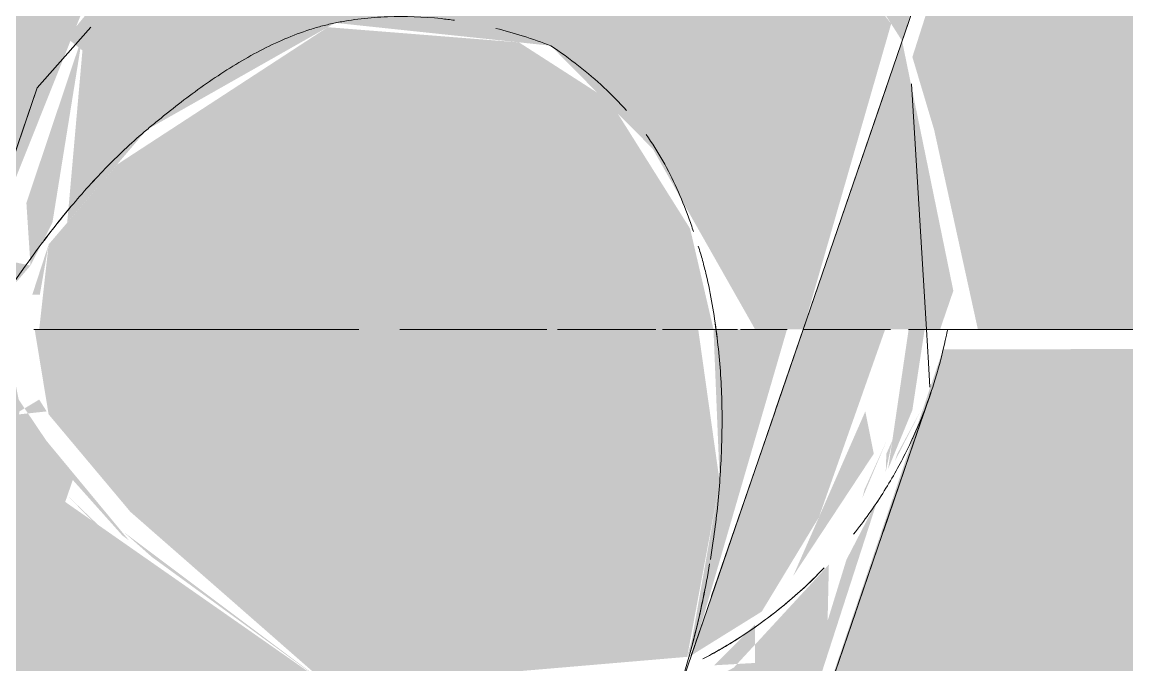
# Model space of a CAD drawing. Header units: millimetres. Extents: x 63432 to 177405, y -1987 to 27578.
# Drawn here: x 162828.22 to 162843.08, y 8834.98 to 8843.63 of the extents above; entities that cross this region are included whole.
import ezdxf

# ---------------------------------------------------------------- set-up
doc = ezdxf.new("R2010")
doc.units = ezdxf.units.MM
for name, color, linetype, lineweight, true_color in [('I-FURN-16', 7, 'Continuous', 9, 0xd1b79e), ('I-FURN-19', 7, 'Continuous', 9, 0x242424), ('I-FURN-20', 7, 'Continuous', 9, 0x3a3a3a), ('I-FURN-21', 7, 'Continuous', 9, 0x666666), ('I-FURN-23', 7, 'Continuous', 9, 0x52463a), ('I-FURN-24', 7, 'Continuous', 9, 0x1e1e1e), ('I-FURN-25', 7, 'Continuous', 9, 0x987f66), ('I-FURN-26', 7, 'Continuous', 9, 0x2d2d2d), ('I-FURN-27', 7, 'Continuous', 9, 0x463a2f), ('I-FURN-28', 7, 'Continuous', 9, 0x1a1a1a), ('I-FURN-29', 7, 'Continuous', 9, 0x53483c), ('I-FURN-30', 7, 'Continuous', 9, 0x4c4c4c), ('I-FURN-34', 7, 'Continuous', 9, 0xae8e6d), ('I-FURN-35', 7, 'Continuous', 9, 0x171717), ('I-FURN-36', 7, 'Continuous', 9, 0x121212), ('I-FURN-37', 7, 'Continuous', 9, 0x584c3f), ('I-FURN-38', 7, 'Continuous', 9, 0xa58c72), ('I-FURN-39', 7, 'Continuous', 9, 0x151515), ('I-FURN-40', 7, 'Continuous', 9, 0x312b25), ('I-FURN-45', 7, 'Continuous', 9, 0x3f372f), ('I-FURN-48', 7, 'Continuous', 9, 0x131313), ('I-FURN-49', 7, 'Continuous', 9, 0x111111), ('I-FURN-52', 7, 'Continuous', 9, 0x27231e), ('I-FURN-54', 7, 'Continuous', 9, 0x3e352d), ('I-FURN-55', 7, 'Continuous', 9, 0x3d3731), ('I-FURN-56', 7, 'Continuous', 9, 0x514840), ('I-FURN-6', 7, 'Continuous', 9, 0xc0c0c0), ('I-FURN-61', 7, 'Continuous', 9, 0xcabbac), ('I-FURN-62', 7, 'Continuous', 9, 0x8b8b8b), ('I-FURN-63', 7, 'Continuous', 9, 0x4c443d), ('I-FURN-64', 7, 'Continuous', 9, 0x665b51), ('I-FURN-65', 7, 'Continuous', 9, 0x8b7c6d), ('I-FURN-66', 7, 'Continuous', 9, 0x6e6155), ('I-FURN-70', 7, 'Continuous', 9, 0x786d63), ('I-FURN-71', 7, 'Continuous', 9, 0xa59687), ('I-FURN-75', 7, 'Continuous', 9, 0x6b635c), ('I-FURN-77', 7, 'Continuous', 9, 0x92877d)]:
    doc.layers.add(name, color=color, linetype=linetype, lineweight=lineweight, true_color=true_color)
doc.layers.add('I-FURN-17', color=7, linetype='Continuous', lineweight=9, true_color=0x111111, transparency=0.7)
doc.layers.add('I-FURN-18', color=7, linetype='Continuous', lineweight=9, true_color=0xe2b180, transparency=0.7)

# ---------------------------------------------------------------- blocks, each defined once
blk = doc.blocks.new('Chair - Tablet Arm - Chair - Tablet Arm-V78-Развертка 3_12-6')
at = {"layer": 'I-FURN-17'}
h = blk.add_hatch(color=256, dxfattribs=at)
h.paths.add_polyline_path([(-81463.851, 8450), (-81461.856, 8450), (-81328.433, 8839.5), (-81330.322, 8839.5), (-81463.865, 8450)])
h.paths.add_polyline_path([(-81323.251, 8834.684), (-81318.457, 8835.093), (-81318.019, 8837.444), (-81318.308, 8839.5), (-81327.233, 8839.5), (-81327.045, 8838.356), (-81325.945, 8837.044), (-81323.267, 8834.697)])
h.paths.add_polyline_path([(-81325.516, 8852.2), (-81312.542, 8852.2), (-81248.351, 9039.435), (-81261.773, 9039.435), (-81325.968, 8852.2)])
for points in [[(-81327.481, 8840.134), (-81327.289, 8840.358), (-81327.486, 8840.4)], [(-81315.666, 8837.72), (-81315.295, 8838.445), (-81315.63, 8837.825)], [(-81323.251, 8834.684), (-81326.038, 8836.775), (-81325.654, 8836.435), (-81323.267, 8834.695)]]:
    blk.add_hatch(color=256, dxfattribs=at).paths.add_polyline_path(points)
h = blk.add_hatch(color=256, dxfattribs=at)
h.paths.add_polyline_path([(-81327.444, 8838.356), (-81327.071, 8838.396), (-81327.172, 8838.555), (-81327.437, 8838.396)])
h.paths.add_polyline_path([(-81329.43, 8816.663), (-81324.334, 8832.308), (-81324.08, 8834.384), (-81323.268, 8834.694), (-81326.822, 8837.178), (-81326.72, 8837.473), (-81327.448, 8838.555), (-81327.635, 8839.5), (-81327.993, 8839.272), (-81328.433, 8839.04), (-81335.286, 8818.671), (-81329.564, 8816.709)])
h = blk.add_hatch(color=256, dxfattribs=at)
h.paths.add_polyline_path([(-81325.654, 8836.172), (-81326.792, 8837.264), (-81326.11, 8836.565)])
h.paths.add_polyline_path([(-81325.966, 8836.662), (-81327.172, 8838.118), (-81326.72, 8837.473), (-81326.054, 8836.727)])
h.paths.add_polyline_path([(-81329.015, 8837.349), (-81328.175, 8839.5), (-81328.275, 8839.5), (-81328.833, 8837.879)])
h = blk.add_hatch(color=256, dxfattribs=at)
h.paths.add_polyline_path([(-81319.893, 8834.58), (-81319.589, 8834.894), (-81320.114, 8834.587)])
h.paths.add_polyline_path([(-81318.457, 8835.093), (-81318.325, 8835.335), (-81317.114, 8839.5), (-81318.103, 8839.5), (-81318.019, 8837.444), (-81318.391, 8835.335)])
h.paths.add_polyline_path([(-81317.032, 8836.179), (-81315.947, 8837.826), (-81316.061, 8838.396), (-81317.019, 8836.209)])
h.paths.add_polyline_path([(-81315.786, 8837.584), (-81315.697, 8838.007), (-81315.778, 8837.825)])
h = blk.add_hatch(color=256, dxfattribs=at)
h.paths.add_polyline_path([(-81122.981, 8826.8), (-81120.695, 8826.863), (-81124.356, 8839.031), (-81124.496, 8839.5), (-81315.015, 8839.231), (-81316.609, 8834.517), (-81319.241, 8826.8), (-81157.593, 8826.8)])
h.paths.add_polyline_path([(-81105.323, 8826.8), (-81088.041, 8826.8), (-81088.041, 8839.5), (-81109.598, 8839.269), (-81105.335, 8826.833)])
h = blk.add_hatch(color=256, dxfattribs=at)
h.paths.add_polyline_path([(-81318.401, 8835.113), (-81317.454, 8835.702), (-81316.685, 8836.972), (-81315.794, 8839.5), (-81316.897, 8839.5), (-81318.325, 8835.335)])
h.paths.add_polyline_path([(-81316.101, 8837.229), (-81315.772, 8838.007), (-81316.071, 8837.346)])
h.paths.add_polyline_path([(-81315.754, 8837.621), (-81315.428, 8838.414), (-81315.263, 8839.5), (-81315.478, 8839.5), (-81315.724, 8837.825)])
h = blk.add_hatch(color=256, dxfattribs=at)
h.paths.add_polyline_path([(-81319.272, 8826.8), (-81319.241, 8826.854), (-81315.893, 8837.214), (-81316.315, 8836.399), (-81319.257, 8826.853)])
h.paths.add_polyline_path([(-81320.658, 8834.408), (-81321.886, 8834.642), (-81320.719, 8834.414)])
h = blk.add_hatch(color=256, dxfattribs=at)
h.paths.add_polyline_path([(-81317.543, 8835.011), (-81317.543, 8835.532), (-81318.095, 8834.979), (-81317.734, 8835)])
h.paths.add_polyline_path([(-81321.541, 8826.8), (-81319.241, 8826.911), (-81316.57, 8835.491), (-81316.551, 8836.335), (-81317.829, 8834.949), (-81318.579, 8834.54), (-81323.337, 8834.433), (-81324.334, 8830.954), (-81324.21, 8826.8), (-81322.324, 8826.8)])
h.paths.add_polyline_path([(-81318.608, 8834.541), (-81318.731, 8834.754), (-81318.654, 8834.542)])
at = {"layer": 'I-FURN-18'}
h = blk.add_hatch(color=256, dxfattribs=at)
h.paths.add_polyline_path([(-81157.593, 8839.5), (-81156.5, 8839.5), (-81156.5, 8852.2), (-81312.542, 8852.2), (-81315.428, 8843.165), (-81315.135, 8842.184), (-81314.547, 8839.5), (-81192.205, 8839.5)])
h.paths.add_polyline_path([(-81365.258, 8839.5), (-81330.322, 8839.5), (-81326.126, 8852.2), (-81397.8, 8852.2), (-81397.8, 8839.5)])
h = blk.add_hatch(color=256, dxfattribs=at)
h.paths.add_polyline_path([(-81324.21, 8839.5), (-81318.103, 8839.5), (-81318.417, 8840.854), (-81319.5, 8842.578), (-81320.719, 8843.362), (-81323.291, 8843.566), (-81326.126, 8841.717), (-81327.045, 8840.643), (-81327.172, 8839.5), (-81325.103, 8839.5)])
h.paths.add_polyline_path([(-81329.884, 8839.5), (-81328.269, 8839.577), (-81326.424, 8844.202), (-81324.032, 8846.25), (-81321.943, 8846.996), (-81318.594, 8846.364), (-81316.73, 8845.209), (-81315.566, 8843.381), (-81312.788, 8852.2), (-81325.968, 8852.2), (-81330.322, 8839.5)])
h = blk.add_hatch(color=256, dxfattribs=at)
h.paths.add_polyline_path([(-81327.045, 8840.643), (-81327.264, 8839.969), (-81327.163, 8839.969)])
h.paths.add_polyline_path([(-81317.092, 8839.5), (-81316.897, 8839.5), (-81315.713, 8843.612), (-81317.167, 8845.479), (-81319.5, 8846.736), (-81322.324, 8846.86), (-81324.912, 8845.733), (-81326.8, 8843.421), (-81326.59, 8843.254), (-81326.795, 8840.936), (-81325.725, 8842.186), (-81323.189, 8843.624), (-81320.291, 8843.317), (-81318.919, 8841.928), (-81317.543, 8839.5), (-81317.114, 8839.5)])
for points in [[(-81327.289, 8840.358), (-81326.994, 8840.936), (-81326.59, 8843.451), (-81327.344, 8841.202), (-81327.323, 8840.877)], [(-81315.055, 8839.5), (-81314.877, 8840.019), (-81315.566, 8843.381), (-81316.897, 8839.5), (-81315.722, 8839.5), (-81315.478, 8839.5), (-81315.263, 8839.5)], [(-81315.577, 8839.5), (-81315.439, 8840.019), (-81315.711, 8839.842), (-81315.722, 8839.5)]]:
    blk.add_hatch(color=256, dxfattribs=at).paths.add_polyline_path(points)
at = {"layer": 'I-FURN-19'}
for p, q in [((-81315.185, 8838.631), (-81315.399, 8838.007)), ((-81315.313, 8838.258), (-81315.266, 8838.396)), ((-81315.832, 8836.744), (-81315.462, 8837.825)), ((-81316.156, 8835.798), (-81315.833, 8836.741)), ((-81316.463, 8834.902), (-81316.19, 8835.701))]:
    blk.add_line(p, q, dxfattribs=at)
blk.add_open_spline([(-81314.954, 8839.5), (-81314.955, 8839.499), (-81314.978, 8839.367), (-81315.095, 8838.878), (-81315.275, 8838.374), (-81315.383, 8838.124), (-81315.428, 8838.027)], degree=3, knots=[0, 0, 0, 0, 0.1111111, 0.2222222, 0.2777778, 0.3108661, 0.3108661, 0.3108661, 0.3108661], dxfattribs=at)
blk.add_open_spline([(-81316.218, 8836.743), (-81316.145, 8836.834), (-81316.009, 8837.017), (-81315.885, 8837.202), (-81315.827, 8837.293)], degree=3, dxfattribs=at)
at = {"layer": 'I-FURN-20'}
for p, q in [((-81317.268, 8838.418), (-81316.897, 8839.5)), ((-81315.266, 8838.396), (-81315.185, 8838.631)), ((-81318.128, 8835.909), (-81317.275, 8838.396)), ((-81318.401, 8835.113), (-81318.238, 8835.588))]:
    blk.add_line(p, q, dxfattribs=at)
blk.add_open_spline([(-81315.428, 8838.027), (-81315.383, 8838.124), (-81315.275, 8838.374), (-81315.095, 8838.878), (-81314.978, 8839.367), (-81314.955, 8839.499), (-81314.954, 8839.5)], degree=3, knots=[0.6891339, 0.6891339, 0.6891339, 0.6891339, 0.7222222, 0.7777778, 0.8888889, 1, 1, 1, 1], dxfattribs=at)
at = {"layer": 'I-FURN-23'}
for points, knots in [([(-81327.104, 8840.701), (-81326.988, 8840.854), (-81326.716, 8841.196), (-81326.342, 8841.613), (-81325.996, 8841.951), (-81325.772, 8842.148), (-81325.587, 8842.301), (-81325.397, 8842.454), (-81325.054, 8842.72), (-81324.534, 8843.079), (-81323.984, 8843.37), (-81323.589, 8843.519), (-81323.361, 8843.586), (-81323.189, 8843.625), (-81323.016, 8843.656), (-81322.783, 8843.688), (-81322.37, 8843.72), (-81321.949, 8843.705), (-81321.645, 8843.667), (-81321.585, 8843.659)], [-0.299537, -0.299537, -0.299537, -0.299537, -0.2777778, -0.25, -0.2361111, -0.2222222, -0.2152778, -0.2083333, -0.1944444, -0.1666667, -0.1388889, -0.125, -0.1180556, -0.1111111, -0.1041667, -0.0972222, -0.0833333, -0.0555556, -0.0487546, -0.0487546, -0.0487546, -0.0487546]), ([(-81320.291, 8843.317), (-81320.03, 8843.142), (-81319.672, 8842.862), (-81319.37, 8842.553), (-81319.275, 8842.447)], [-1, -1, -1, -1, -0.9166667, -0.875, -0.875, -0.875, -0.875]), ([(-81319.009, 8842.12), (-81318.927, 8842.007), (-81318.777, 8841.773), (-81318.591, 8841.397), (-81318.461, 8841.074), (-81318.393, 8840.879), (-81318.371, 8840.815)], [-0.8333333, -0.8333333, -0.8333333, -0.8333333, -0.7916667, -0.75, -0.7083333, -0.6875, -0.6875, -0.6875, -0.6875]), ([(-81318.308, 8840.621), (-81318.287, 8840.557), (-81318.249, 8840.428), (-81318.183, 8840.167), (-81318.116, 8839.836), (-81318.077, 8839.569), (-81318.06, 8839.436)], [-0.6666667, -0.6666667, -0.6666667, -0.6666667, -0.6458333, -0.625, -0.5833333, -0.5416667, -0.5416667, -0.5416667, -0.5416667])]:
    blk.add_open_spline(points, degree=3, knots=knots, dxfattribs=at)
blk.add_open_spline([(-81321.029, 8843.55), (-81320.782, 8843.489), (-81320.536, 8843.411), (-81320.291, 8843.317)], degree=3, dxfattribs=at)
at = {"layer": 'I-FURN-24'}
for points in [[(-81315.827, 8837.293), (-81315.885, 8837.202), (-81316.009, 8837.017), (-81316.145, 8836.834), (-81316.218, 8836.743)], [(-81316.218, 8836.743), (-81316.145, 8836.834), (-81316.009, 8837.017), (-81315.885, 8837.202), (-81315.827, 8837.293)]]:
    blk.add_open_spline(points, degree=3, dxfattribs=at)
at = {"layer": 'I-FURN-25'}
for p, q in [((-81327.199, 8842.75), (-81327.415, 8842.118)), ((-81322.875, 8839.5), (-81327.233, 8839.5)), ((-81320.345, 8839.5), (-81322.321, 8839.5)), ((-81318.877, 8839.5), (-81320.202, 8839.5)), ((-81318.103, 8839.5), (-81318.79, 8839.5))]:
    blk.add_line(p, q, dxfattribs=at)
at = {"layer": 'I-FURN-26'}
for points, knots in [([(-81314.954, 8839.5), (-81314.955, 8839.499), (-81314.978, 8839.367), (-81315.095, 8838.878), (-81315.275, 8838.374), (-81315.383, 8838.124), (-81315.428, 8838.027)], [0, 0, 0, 0, 0.1111111, 0.2222222, 0.2777778, 0.3108661, 0.3108661, 0.3108661, 0.3108661]), ([(-81315.428, 8838.027), (-81315.383, 8838.124), (-81315.275, 8838.374), (-81315.095, 8838.878), (-81314.978, 8839.367), (-81314.955, 8839.499), (-81314.954, 8839.5)], [0.6891339, 0.6891339, 0.6891339, 0.6891339, 0.7222222, 0.7777778, 0.8888889, 1, 1, 1, 1]), ([(-81318.06, 8839.436), (-81318.044, 8839.302), (-81318.015, 8839.037), (-81317.991, 8838.639), (-81317.985, 8838.24), (-81317.995, 8837.84), (-81318.017, 8837.444), (-81318.053, 8837.049), (-81318.098, 8836.702), (-81318.131, 8836.488), (-81318.145, 8836.405)], [-0.5416667, -0.5416667, -0.5416667, -0.5416667, -0.5, -0.4583333, -0.4166667, -0.375, -0.3333333, -0.2916667, -0.25, -0.2232582, -0.2232582, -0.2232582, -0.2232582]), ([(-81318.155, 8836.344), (-81318.181, 8836.187), (-81318.261, 8835.763), (-81318.362, 8835.346), (-81318.434, 8835.085)], [-0.2167513, -0.2167513, -0.2167513, -0.2167513, -0.1666667, -0.0797073, -0.0797073, -0.0797073, -0.0797073])]:
    blk.add_open_spline(points, degree=3, knots=knots, dxfattribs=at)
at = {"layer": 'I-FURN-27'}
for p, q in [((-81326.924, 8843.06), (-81326.476, 8843.566)), ((-81318.103, 8839.5), (-81317.778, 8839.5)), ((-81317.741, 8839.5), (-81317.114, 8839.5))]:
    blk.add_line(p, q, dxfattribs=at)
at = {"layer": 'I-FURN-28'}
for p, q in [((-81315.462, 8837.825), (-81315.818, 8836.784)), ((-81315.833, 8836.741), (-81316.156, 8835.798)), ((-81316.19, 8835.701), (-81316.463, 8834.902))]:
    blk.add_line(p, q, dxfattribs=at)
for points in [[(-81315.827, 8837.293), (-81315.711, 8837.476), (-81315.611, 8837.655), (-81315.525, 8837.825)], [(-81315.827, 8837.293), (-81315.885, 8837.202), (-81316.009, 8837.017), (-81316.145, 8836.834), (-81316.218, 8836.743)]]:
    blk.add_open_spline(points, degree=3, dxfattribs=at)
at = {"layer": 'I-FURN-29'}
for p, q in [((-81315.438, 8842.804), (-81315.238, 8839.5)), ((-81316.897, 8839.5), (-81315.722, 8839.5)), ((-81315.478, 8839.5), (-81315.055, 8839.5))]:
    blk.add_line(p, q, dxfattribs=at)
at = {"layer": 'I-FURN-30'}
blk.add_line((-81315.238, 8839.5), (-81315.21, 8839.048), dxfattribs=at)
at = {"layer": 'I-FURN-34'}
for p, q in [((-81327.415, 8842.118), (-81327.199, 8842.75)), ((-81327.233, 8839.5), (-81322.875, 8839.5)), ((-81322.321, 8839.5), (-81320.345, 8839.5)), ((-81320.202, 8839.5), (-81318.877, 8839.5)), ((-81318.79, 8839.5), (-81318.103, 8839.5))]:
    blk.add_line(p, q, dxfattribs=at)
at = {"layer": 'I-FURN-35'}
for points in [[(-81315.525, 8837.825), (-81315.611, 8837.655), (-81315.711, 8837.476), (-81315.827, 8837.293)], [(-81315.827, 8837.293), (-81315.711, 8837.476), (-81315.611, 8837.655), (-81315.525, 8837.825)], [(-81318.245, 8835.066), (-81318.128, 8835.127), (-81317.899, 8835.256), (-81317.57, 8835.469), (-81317.365, 8835.622), (-81317.264, 8835.701)]]:
    blk.add_open_spline(points, degree=3, dxfattribs=at)
at = {"layer": 'I-FURN-36'}
blk.add_open_spline([(-81317.264, 8835.701), (-81317.164, 8835.779), (-81316.97, 8835.942), (-81316.786, 8836.115), (-81316.698, 8836.204)], degree=3, dxfattribs=at)
at = {"layer": 'I-FURN-37'}
blk.add_line((-81316.897, 8839.5), (-81315.773, 8842.778), dxfattribs=at)
at = {"layer": 'I-FURN-38'}
blk.add_line((-81315.566, 8843.381), (-81312.542, 8852.2), dxfattribs=at)
at = {"layer": 'I-FURN-39'}
for points in [[(-81315.525, 8837.825), (-81315.611, 8837.655), (-81315.711, 8837.476), (-81315.827, 8837.293)], [(-81318.245, 8835.066), (-81318.128, 8835.127), (-81317.899, 8835.256), (-81317.57, 8835.469), (-81317.365, 8835.622), (-81317.264, 8835.701)]]:
    blk.add_open_spline(points, degree=3, dxfattribs=at)
blk.add_open_spline([(-81317.19, 8835.76), (-81317.252, 8835.71), (-81317.377, 8835.612), (-81317.683, 8835.391), (-81317.942, 8835.231), (-81318.136, 8835.124)], degree=3, knots=[0.54861111, 0.54861111, 0.54861111, 0.54861111, 0.56597222, 0.58333333, 0.63022232, 0.63022232, 0.63022232, 0.63022232], dxfattribs=at)
at = {"layer": 'I-FURN-40'}
blk.add_line((-81124.305, 8839.5), (-81314.954, 8839.5), dxfattribs=at)
at = {"layer": 'I-FURN-45'}
blk.add_line((-81124.305, 8839.5), (-81314.954, 8839.5), dxfattribs=at)
at = {"layer": 'I-FURN-48'}
blk.add_open_spline([(-81317.19, 8835.76), (-81317.252, 8835.71), (-81317.377, 8835.612), (-81317.683, 8835.391), (-81317.942, 8835.231), (-81318.136, 8835.124)], degree=3, knots=[0.54861111, 0.54861111, 0.54861111, 0.54861111, 0.56597222, 0.58333333, 0.63022232, 0.63022232, 0.63022232, 0.63022232], dxfattribs=at)
at = {"layer": 'I-FURN-49'}
blk.add_open_spline([(-81317.264, 8835.701), (-81317.164, 8835.779), (-81316.97, 8835.942), (-81316.786, 8836.115), (-81316.698, 8836.204)], degree=3, dxfattribs=at)
blk.add_open_spline([(-81316.613, 8836.29), (-81316.684, 8836.217), (-81316.868, 8836.034), (-81317.067, 8835.86), (-81317.19, 8835.76)], degree=3, knots=[0.49095123, 0.49095123, 0.49095123, 0.49095123, 0.51388889, 0.54861111, 0.54861111, 0.54861111, 0.54861111], dxfattribs=at)
blk.add_open_spline([(-81316.613, 8836.29), (-81316.684, 8836.217), (-81316.868, 8836.034), (-81317.067, 8835.86), (-81317.19, 8835.76)], degree=3, knots=[0.49095123, 0.49095123, 0.49095123, 0.49095123, 0.51388889, 0.54861111, 0.54861111, 0.54861111, 0.54861111], dxfattribs=at)
at = {"layer": 'I-FURN-52'}
blk.add_line((-81314.954, 8839.5), (-81156.5, 8839.5), dxfattribs=at)
at = {"layer": 'I-FURN-54'}
for p, q in [((-81317.778, 8839.5), (-81318.103, 8839.5)), ((-81317.114, 8839.5), (-81317.741, 8839.5))]:
    blk.add_line(p, q, dxfattribs=at)
at = {"layer": 'I-FURN-55'}
blk.add_line((-81156.5, 8839.5), (-81314.954, 8839.5), dxfattribs=at)
at = {"layer": 'I-FURN-56'}
for p, q in [((-81315.722, 8839.5), (-81316.897, 8839.5)), ((-81315.055, 8839.5), (-81315.478, 8839.5))]:
    blk.add_line(p, q, dxfattribs=at)
blk = doc.blocks.new('Chair - Tablet Arm - Chair - Tablet Arm-V81-Развертка 3_12-6')
at = {"layer": 'I-FURN-19'}
for points in [[(-81315.525, 8837.825), (-81315.611, 8837.655), (-81315.711, 8837.476), (-81315.827, 8837.293)], [(-81318.245, 8835.066), (-81318.128, 8835.127), (-81317.899, 8835.256), (-81317.57, 8835.469), (-81317.365, 8835.622), (-81317.264, 8835.701)]]:
    blk.add_open_spline(points, degree=3, dxfattribs=at)
blk.add_open_spline([(-81317.19, 8835.76), (-81317.252, 8835.71), (-81317.377, 8835.612), (-81317.683, 8835.391), (-81317.942, 8835.231), (-81318.136, 8835.124)], degree=3, knots=[0.54861111, 0.54861111, 0.54861111, 0.54861111, 0.56597222, 0.58333333, 0.63022232, 0.63022232, 0.63022232, 0.63022232], dxfattribs=at)
at = {"layer": 'I-FURN-20'}
blk.add_line((-81315.185, 8838.631), (-81315.399, 8838.007), dxfattribs=at)
blk.add_open_spline([(-81314.954, 8839.5), (-81314.955, 8839.499), (-81314.978, 8839.367), (-81315.095, 8838.878), (-81315.275, 8838.374), (-81315.383, 8838.124), (-81315.428, 8838.027)], degree=3, knots=[0, 0, 0, 0, 0.1111111, 0.2222222, 0.2777778, 0.3108661, 0.3108661, 0.3108661, 0.3108661], dxfattribs=at)
for points in [[(-81315.827, 8837.293), (-81315.711, 8837.476), (-81315.611, 8837.655), (-81315.525, 8837.825)], [(-81315.827, 8837.293), (-81315.885, 8837.202), (-81316.009, 8837.017), (-81316.145, 8836.834), (-81316.218, 8836.743)], [(-81316.218, 8836.743), (-81316.145, 8836.834), (-81316.009, 8837.017), (-81315.885, 8837.202), (-81315.827, 8837.293)]]:
    blk.add_open_spline(points, degree=3, dxfattribs=at)
at = {"layer": 'I-FURN-21'}
for p, q in [((-81317.268, 8838.418), (-81316.897, 8839.5)), ((-81315.238, 8839.5), (-81315.21, 8839.048)), ((-81315.266, 8838.396), (-81315.185, 8838.631)), ((-81318.128, 8835.909), (-81317.275, 8838.396)), ((-81318.401, 8835.113), (-81318.238, 8835.588))]:
    blk.add_line(p, q, dxfattribs=at)
blk.add_open_spline([(-81315.428, 8838.027), (-81315.383, 8838.124), (-81315.275, 8838.374), (-81315.095, 8838.878), (-81314.978, 8839.367), (-81314.955, 8839.499), (-81314.954, 8839.5)], degree=3, knots=[0.6891339, 0.6891339, 0.6891339, 0.6891339, 0.7222222, 0.7777778, 0.8888889, 1, 1, 1, 1], dxfattribs=at)
at = {"layer": 'I-FURN-24'}
blk.add_open_spline([(-81317.264, 8835.701), (-81317.164, 8835.779), (-81316.97, 8835.942), (-81316.786, 8836.115), (-81316.698, 8836.204)], degree=3, dxfattribs=at)
blk.add_open_spline([(-81317.19, 8835.76), (-81317.252, 8835.71), (-81317.377, 8835.612), (-81317.683, 8835.391), (-81317.942, 8835.231), (-81318.136, 8835.124)], degree=3, knots=[0.54861111, 0.54861111, 0.54861111, 0.54861111, 0.56597222, 0.58333333, 0.63022232, 0.63022232, 0.63022232, 0.63022232], dxfattribs=at)
at = {"layer": 'I-FURN-26'}
for p, q in [((-81315.462, 8837.825), (-81315.818, 8836.784)), ((-81315.833, 8836.741), (-81316.156, 8835.798)), ((-81316.19, 8835.701), (-81316.463, 8834.902))]:
    blk.add_line(p, q, dxfattribs=at)
for points in [[(-81315.525, 8837.825), (-81315.611, 8837.655), (-81315.711, 8837.476), (-81315.827, 8837.293)], [(-81315.827, 8837.293), (-81315.711, 8837.476), (-81315.611, 8837.655), (-81315.525, 8837.825)], [(-81315.827, 8837.293), (-81315.885, 8837.202), (-81316.009, 8837.017), (-81316.145, 8836.834), (-81316.218, 8836.743)], [(-81318.245, 8835.066), (-81318.128, 8835.127), (-81317.899, 8835.256), (-81317.57, 8835.469), (-81317.365, 8835.622), (-81317.264, 8835.701)]]:
    blk.add_open_spline(points, degree=3, dxfattribs=at)
at = {"layer": 'I-FURN-28'}
blk.add_open_spline([(-81317.264, 8835.701), (-81317.164, 8835.779), (-81316.97, 8835.942), (-81316.786, 8836.115), (-81316.698, 8836.204)], degree=3, dxfattribs=at)
blk.add_open_spline([(-81316.613, 8836.29), (-81316.684, 8836.217), (-81316.868, 8836.034), (-81317.067, 8835.86), (-81317.19, 8835.76)], degree=3, knots=[0.49095123, 0.49095123, 0.49095123, 0.49095123, 0.51388889, 0.54861111, 0.54861111, 0.54861111, 0.54861111], dxfattribs=at)
at = {"layer": 'I-FURN-30'}
for p, q in [((-81315.313, 8838.258), (-81315.266, 8838.396)), ((-81315.832, 8836.744), (-81315.462, 8837.825)), ((-81316.156, 8835.798), (-81315.833, 8836.741)), ((-81316.463, 8834.902), (-81316.19, 8835.701))]:
    blk.add_line(p, q, dxfattribs=at)
for points, knots in [([(-81314.954, 8839.5), (-81314.955, 8839.499), (-81314.978, 8839.367), (-81315.095, 8838.878), (-81315.275, 8838.374), (-81315.383, 8838.124), (-81315.428, 8838.027)], [0, 0, 0, 0, 0.1111111, 0.2222222, 0.2777778, 0.3108661, 0.3108661, 0.3108661, 0.3108661]), ([(-81318.018, 8839.037), (-81318.007, 8838.904), (-81317.991, 8838.639), (-81317.985, 8838.24), (-81317.995, 8837.84), (-81318.017, 8837.444), (-81318.053, 8837.049), (-81318.098, 8836.702), (-81318.131, 8836.488), (-81318.145, 8836.405)], [-0.5, -0.5, -0.5, -0.5, -0.4583333, -0.4166667, -0.375, -0.3333333, -0.2916667, -0.25, -0.2232582, -0.2232582, -0.2232582, -0.2232582]), ([(-81315.428, 8838.027), (-81315.383, 8838.124), (-81315.275, 8838.374), (-81315.195, 8838.598), (-81315.154, 8838.724)], [0.68913386, 0.68913386, 0.68913386, 0.68913386, 0.72222222, 0.77777778, 0.77777778, 0.77777778, 0.77777778]), ([(-81318.155, 8836.344), (-81318.181, 8836.187), (-81318.261, 8835.763), (-81318.362, 8835.346), (-81318.434, 8835.085)], [-0.2167513, -0.2167513, -0.2167513, -0.2167513, -0.1666667, -0.0797073, -0.0797073, -0.0797073, -0.0797073])]:
    blk.add_open_spline(points, degree=3, knots=knots, dxfattribs=at)
for points in [[(-81315.154, 8838.724), (-81315.072, 8838.976), (-81314.978, 8839.367), (-81314.955, 8839.499), (-81314.954, 8839.5)], [(-81318.06, 8839.436), (-81318.044, 8839.302), (-81318.029, 8839.17), (-81318.018, 8839.037)], [(-81316.218, 8836.743), (-81316.145, 8836.834), (-81316.009, 8837.017), (-81315.885, 8837.202), (-81315.827, 8837.293)]]:
    blk.add_open_spline(points, degree=3, dxfattribs=at)
at = {"layer": 'I-FURN-35'}
blk.add_open_spline([(-81316.613, 8836.29), (-81316.684, 8836.217), (-81316.868, 8836.034), (-81317.067, 8835.86), (-81317.19, 8835.76)], degree=3, knots=[0.49095123, 0.49095123, 0.49095123, 0.49095123, 0.51388889, 0.54861111, 0.54861111, 0.54861111, 0.54861111], dxfattribs=at)
at = {"layer": 'I-FURN-37'}
for p, q in [((-81326.924, 8843.06), (-81326.476, 8843.566)), ((-81318.103, 8839.5), (-81317.778, 8839.5)), ((-81317.741, 8839.5), (-81317.114, 8839.5))]:
    blk.add_line(p, q, dxfattribs=at)
at = {"layer": 'I-FURN-38'}
for p, q in [((-81327.415, 8842.118), (-81327.199, 8842.75)), ((-81327.233, 8839.5), (-81322.875, 8839.5)), ((-81322.321, 8839.5), (-81320.345, 8839.5)), ((-81320.202, 8839.5), (-81318.877, 8839.5)), ((-81318.79, 8839.5), (-81318.103, 8839.5))]:
    blk.add_line(p, q, dxfattribs=at)
at = {"layer": 'I-FURN-55'}
blk.add_line((-81314.954, 8839.5), (-81156.5, 8839.5), dxfattribs=at)
at = {"layer": 'I-FURN-56'}
blk.add_line((-81124.305, 8839.5), (-81314.954, 8839.5), dxfattribs=at)
at = {"layer": 'I-FURN-63'}
for p, q in [((-81317.778, 8839.5), (-81318.103, 8839.5)), ((-81317.114, 8839.5), (-81317.741, 8839.5))]:
    blk.add_line(p, q, dxfattribs=at)
at = {"layer": 'I-FURN-64'}
for points, knots in [([(-81327.104, 8840.701), (-81326.988, 8840.854), (-81326.716, 8841.196), (-81326.342, 8841.613), (-81325.996, 8841.951), (-81325.772, 8842.148), (-81325.587, 8842.301), (-81325.397, 8842.454), (-81325.054, 8842.72), (-81324.534, 8843.079), (-81323.984, 8843.37), (-81323.589, 8843.519), (-81323.361, 8843.586), (-81323.189, 8843.625), (-81323.016, 8843.656), (-81322.783, 8843.688), (-81322.37, 8843.72), (-81321.949, 8843.705), (-81321.645, 8843.667), (-81321.585, 8843.659)], [-0.299537, -0.299537, -0.299537, -0.299537, -0.2777778, -0.25, -0.2361111, -0.2222222, -0.2152778, -0.2083333, -0.1944444, -0.1666667, -0.1388889, -0.125, -0.1180556, -0.1111111, -0.1041667, -0.0972222, -0.0833333, -0.0555556, -0.0487546, -0.0487546, -0.0487546, -0.0487546]), ([(-81320.291, 8843.317), (-81320.03, 8843.142), (-81319.672, 8842.862), (-81319.37, 8842.553), (-81319.275, 8842.447)], [-1, -1, -1, -1, -0.9166667, -0.875, -0.875, -0.875, -0.875]), ([(-81319.009, 8842.12), (-81318.927, 8842.007), (-81318.777, 8841.773), (-81318.591, 8841.397), (-81318.461, 8841.074), (-81318.393, 8840.879), (-81318.371, 8840.815)], [-0.8333333, -0.8333333, -0.8333333, -0.8333333, -0.7916667, -0.75, -0.7083333, -0.6875, -0.6875, -0.6875, -0.6875]), ([(-81318.308, 8840.621), (-81318.287, 8840.557), (-81318.249, 8840.428), (-81318.183, 8840.167), (-81318.116, 8839.836), (-81318.077, 8839.569), (-81318.06, 8839.436)], [-0.6666667, -0.6666667, -0.6666667, -0.6666667, -0.6458333, -0.625, -0.5833333, -0.5416667, -0.5416667, -0.5416667, -0.5416667])]:
    blk.add_open_spline(points, degree=3, knots=knots, dxfattribs=at)
blk.add_open_spline([(-81321.029, 8843.55), (-81320.782, 8843.489), (-81320.536, 8843.411), (-81320.291, 8843.317)], degree=3, dxfattribs=at)
at = {"layer": 'I-FURN-65'}
for p, q in [((-81327.199, 8842.75), (-81327.415, 8842.118)), ((-81322.875, 8839.5), (-81327.233, 8839.5)), ((-81320.345, 8839.5), (-81322.321, 8839.5)), ((-81318.877, 8839.5), (-81320.202, 8839.5)), ((-81318.103, 8839.5), (-81318.79, 8839.5))]:
    blk.add_line(p, q, dxfattribs=at)
at = {"layer": 'I-FURN-66'}
for p, q in [((-81315.438, 8842.804), (-81315.238, 8839.5)), ((-81316.897, 8839.5), (-81315.722, 8839.5)), ((-81315.478, 8839.5), (-81315.055, 8839.5)), ((-81124.305, 8839.5), (-81314.954, 8839.5))]:
    blk.add_line(p, q, dxfattribs=at)
at = {"layer": 'I-FURN-70'}
blk.add_line((-81316.897, 8839.5), (-81315.773, 8842.778), dxfattribs=at)
at = {"layer": 'I-FURN-71'}
blk.add_line((-81315.566, 8843.381), (-81312.542, 8852.2), dxfattribs=at)
at = {"layer": 'I-FURN-75'}
for p, q in [((-81315.722, 8839.5), (-81316.897, 8839.5)), ((-81315.055, 8839.5), (-81315.478, 8839.5)), ((-81156.5, 8839.5), (-81314.954, 8839.5))]:
    blk.add_line(p, q, dxfattribs=at)
blk = doc.blocks.new('Chair - Tablet Arm - Chair - Tablet Arm-V88-Развертка 3_12-6')
at = {"layer": 'I-FURN-20'}
blk.add_open_spline([(-81316.613, 8836.29), (-81316.684, 8836.217), (-81316.868, 8836.034), (-81317.067, 8835.86), (-81317.19, 8835.76)], degree=3, knots=[0.49095123, 0.49095123, 0.49095123, 0.49095123, 0.51388889, 0.54861111, 0.54861111, 0.54861111, 0.54861111], dxfattribs=at)
at = {"layer": 'I-FURN-21'}
for p, q in [((-81317.778, 8839.5), (-81318.103, 8839.5)), ((-81317.114, 8839.5), (-81317.741, 8839.5)), ((-81315.185, 8838.631), (-81315.461, 8837.825)), ((-81315.462, 8837.825), (-81315.818, 8836.784)), ((-81315.833, 8836.741), (-81316.463, 8834.902))]:
    blk.add_line(p, q, dxfattribs=at)
for points, knots in [([(-81314.954, 8839.5), (-81314.955, 8839.499), (-81314.978, 8839.367), (-81315.095, 8838.878), (-81315.295, 8838.317), (-81315.511, 8837.833), (-81315.761, 8837.387), (-81316.009, 8837.017), (-81316.145, 8836.834), (-81316.218, 8836.743)], [0, 0, 0, 0, 0.1111111, 0.2222222, 0.2777778, 0.3333333, 0.3888889, 0.4166667, 0.4444444, 0.4444444, 0.4444444, 0.4444444]), ([(-81317.19, 8835.76), (-81317.252, 8835.71), (-81317.377, 8835.612), (-81317.683, 8835.391), (-81317.942, 8835.231), (-81318.136, 8835.124)], [0.54861111, 0.54861111, 0.54861111, 0.54861111, 0.56597222, 0.58333333, 0.63022232, 0.63022232, 0.63022232, 0.63022232])]:
    blk.add_open_spline(points, degree=3, knots=knots, dxfattribs=at)
for points in [[(-81317.264, 8835.701), (-81317.164, 8835.779), (-81316.97, 8835.942), (-81316.786, 8836.115), (-81316.698, 8836.204)], [(-81318.245, 8835.066), (-81318.128, 8835.127), (-81317.899, 8835.256), (-81317.57, 8835.469), (-81317.365, 8835.622), (-81317.264, 8835.701)]]:
    blk.add_open_spline(points, degree=3, dxfattribs=at)
at = {"layer": 'I-FURN-30'}
blk.add_open_spline([(-81317.264, 8835.701), (-81317.164, 8835.779), (-81316.97, 8835.942), (-81316.786, 8836.115), (-81316.698, 8836.204)], degree=3, dxfattribs=at)
for points, knots in [([(-81316.613, 8836.29), (-81316.684, 8836.217), (-81316.868, 8836.034), (-81317.067, 8835.86), (-81317.19, 8835.76)], [0.49095123, 0.49095123, 0.49095123, 0.49095123, 0.51388889, 0.54861111, 0.54861111, 0.54861111, 0.54861111]), ([(-81317.19, 8835.76), (-81317.252, 8835.71), (-81317.377, 8835.612), (-81317.683, 8835.391), (-81317.942, 8835.231), (-81318.136, 8835.124)], [0.54861111, 0.54861111, 0.54861111, 0.54861111, 0.56597222, 0.58333333, 0.63022232, 0.63022232, 0.63022232, 0.63022232])]:
    blk.add_open_spline(points, degree=3, knots=knots, dxfattribs=at)
at = {"layer": 'I-FURN-6'}
for p, q in [((-81318.654, 8834.374), (-81248.132, 9040.064)), ((-81156.5, 8839.5), (-81315.055, 8839.5)), ((-81315.21, 8839.048), (-81315.191, 8838.724))]:
    blk.add_line(p, q, dxfattribs=at)
at = {"layer": 'I-FURN-6', "flags": 128}
blk.add_lwpolyline([(-81321.364, 8820.611), (-81318.645, 8828.541), (-81316.481, 8834.853), (-81315.313, 8838.258), (-81315.185, 8838.631)], dxfattribs=at)
at = {"layer": 'I-FURN-6'}
blk.add_open_spline([(-81316.218, 8836.743), (-81316.145, 8836.834), (-81316.009, 8837.017), (-81315.761, 8837.387), (-81315.511, 8837.833), (-81315.295, 8838.317), (-81315.095, 8838.878), (-81314.978, 8839.367), (-81314.955, 8839.499), (-81314.954, 8839.5)], degree=3, knots=[0.5555556, 0.5555556, 0.5555556, 0.5555556, 0.5833333, 0.6111111, 0.6666667, 0.7222222, 0.7777778, 0.8888889, 1, 1, 1, 1], dxfattribs=at)
at = {"layer": 'I-FURN-61'}
blk.add_line((-81124.305, 8839.5), (-81314.954, 8839.5), dxfattribs=at)
at = {"layer": 'I-FURN-62'}
for p, q in [((-81322.875, 8839.5), (-81327.244, 8839.5)), ((-81320.345, 8839.5), (-81322.321, 8839.5)), ((-81318.877, 8839.5), (-81320.202, 8839.5)), ((-81318.103, 8839.5), (-81318.79, 8839.5)), ((-81315.722, 8839.5), (-81316.897, 8839.5)), ((-81315.055, 8839.5), (-81315.478, 8839.5)), ((-81315.238, 8839.5), (-81315.21, 8839.048))]:
    blk.add_line(p, q, dxfattribs=at)
at = {"layer": 'I-FURN-62', "flags": 128}
blk.add_lwpolyline([(-81327.199, 8842.75), (-81327.829, 8840.911), (-81329.375, 8836.402)], dxfattribs=at)
at = {"layer": 'I-FURN-62'}
for points, knots in [([(-81327.622, 8839.969), (-81327.35, 8840.379), (-81326.915, 8840.974), (-81326.342, 8841.613), (-81325.996, 8841.951), (-81325.772, 8842.148), (-81325.587, 8842.301), (-81325.397, 8842.454), (-81325.054, 8842.72), (-81324.534, 8843.079), (-81323.984, 8843.37), (-81323.589, 8843.519), (-81323.361, 8843.586), (-81323.189, 8843.625), (-81323.016, 8843.656), (-81322.783, 8843.688), (-81322.37, 8843.72), (-81321.949, 8843.705), (-81321.645, 8843.667), (-81321.585, 8843.659)], [-0.3333333, -0.3333333, -0.3333333, -0.3333333, -0.2777778, -0.25, -0.2361111, -0.2222222, -0.2152778, -0.2083333, -0.1944444, -0.1666667, -0.1388889, -0.125, -0.1180556, -0.1111111, -0.1041667, -0.0972222, -0.0833333, -0.0555556, -0.0487546, -0.0487546, -0.0487546, -0.0487546]), ([(-81320.291, 8843.317), (-81320.03, 8843.142), (-81319.672, 8842.862), (-81319.37, 8842.553), (-81319.275, 8842.447)], [-1, -1, -1, -1, -0.9166667, -0.875, -0.875, -0.875, -0.875]), ([(-81319.009, 8842.12), (-81318.927, 8842.007), (-81318.777, 8841.773), (-81318.591, 8841.397), (-81318.461, 8841.074), (-81318.393, 8840.879), (-81318.371, 8840.815)], [-0.8333333, -0.8333333, -0.8333333, -0.8333333, -0.7916667, -0.75, -0.7083333, -0.6875, -0.6875, -0.6875, -0.6875]), ([(-81318.308, 8840.621), (-81318.287, 8840.557), (-81318.249, 8840.428), (-81318.183, 8840.167), (-81318.116, 8839.836), (-81318.058, 8839.435), (-81318.015, 8839.037), (-81317.991, 8838.639), (-81317.985, 8838.24), (-81317.995, 8837.84), (-81318.01, 8837.576), (-81318.019, 8837.444)], [-0.6666667, -0.6666667, -0.6666667, -0.6666667, -0.6458333, -0.625, -0.5833333, -0.5416667, -0.5, -0.4583333, -0.4166667, -0.375, -0.3333333, -0.3333333, -0.3333333, -0.3333333]), ([(-81314.954, 8839.5), (-81314.955, 8839.499), (-81314.978, 8839.367), (-81315.095, 8838.878), (-81315.295, 8838.317), (-81315.511, 8837.833), (-81315.761, 8837.387), (-81316.009, 8837.017), (-81316.145, 8836.834), (-81316.218, 8836.743)], [0, 0, 0, 0, 0.1111111, 0.2222222, 0.2777778, 0.3333333, 0.3888889, 0.4166667, 0.4444444, 0.4444444, 0.4444444, 0.4444444]), ([(-81316.218, 8836.743), (-81316.145, 8836.834), (-81316.009, 8837.017), (-81315.761, 8837.387), (-81315.511, 8837.833), (-81315.295, 8838.317), (-81315.095, 8838.878), (-81314.978, 8839.367), (-81314.955, 8839.499), (-81314.954, 8839.5)], [0.5555556, 0.5555556, 0.5555556, 0.5555556, 0.5833333, 0.6111111, 0.6666667, 0.7222222, 0.7777778, 0.8888889, 1, 1, 1, 1]), ([(-81318.019, 8837.444), (-81318.029, 8837.312), (-81318.053, 8837.049), (-81318.098, 8836.702), (-81318.131, 8836.488), (-81318.145, 8836.405)], [-0.3333333, -0.3333333, -0.3333333, -0.3333333, -0.2916667, -0.25, -0.2232582, -0.2232582, -0.2232582, -0.2232582]), ([(-81318.155, 8836.344), (-81318.181, 8836.187), (-81318.308, 8835.516), (-81318.486, 8834.865), (-81318.654, 8834.374)], [-0.2167513, -0.2167513, -0.2167513, -0.2167513, -0.1666667, 0, 0, 0, 0])]:
    blk.add_open_spline(points, degree=3, knots=knots, dxfattribs=at)
for points in [[(-81321.029, 8843.55), (-81320.782, 8843.489), (-81320.536, 8843.411), (-81320.291, 8843.317)], [(-81318.245, 8835.066), (-81318.128, 8835.127), (-81317.899, 8835.256), (-81317.57, 8835.469), (-81317.365, 8835.622), (-81317.264, 8835.701)]]:
    blk.add_open_spline(points, degree=3, dxfattribs=at)
at = {"layer": 'I-FURN-70'}
for p, q in [((-81326.924, 8843.06), (-81326.476, 8843.566)), ((-81318.103, 8839.5), (-81317.778, 8839.5)), ((-81317.741, 8839.5), (-81317.114, 8839.5))]:
    blk.add_line(p, q, dxfattribs=at)
at = {"layer": 'I-FURN-71'}
for p, q in [((-81327.199, 8842.75), (-81326.924, 8843.06)), ((-81327.808, 8840.974), (-81327.199, 8842.75)), ((-81327.244, 8839.5), (-81322.875, 8839.5)), ((-81322.321, 8839.5), (-81320.345, 8839.5)), ((-81320.202, 8839.5), (-81318.877, 8839.5)), ((-81318.79, 8839.5), (-81318.103, 8839.5))]:
    blk.add_line(p, q, dxfattribs=at)
at = {"layer": 'I-FURN-75'}
blk.add_line((-81314.954, 8839.5), (-81156.5, 8839.5), dxfattribs=at)
at = {"layer": 'I-FURN-77'}
for p, q in [((-81315.438, 8842.804), (-81315.238, 8839.5)), ((-81316.897, 8839.5), (-81315.722, 8839.5)), ((-81315.478, 8839.5), (-81315.055, 8839.5)), ((-81124.305, 8839.5), (-81314.954, 8839.5))]:
    blk.add_line(p, q, dxfattribs=at)

msp = doc.modelspace()

# ---------------------------------------------------------------- block references
at = {"layer": 'I-FURN-16'}
msp.add_blockref('Chair - Tablet Arm - Chair - Tablet Arm-V78-Развертка 3_12-6', (244155.618, 0), dxfattribs=at)
at = {"layer": 'I-FURN-6'}
msp.add_blockref('Chair - Tablet Arm - Chair - Tablet Arm-V88-Развертка 3_12-6', (244155.618, 0), dxfattribs=at)
at = {"layer": 'I-FURN-61'}
msp.add_blockref('Chair - Tablet Arm - Chair - Tablet Arm-V81-Развертка 3_12-6', (244155.618, 0), dxfattribs=at)

doc.saveas('drawing.dxf')
